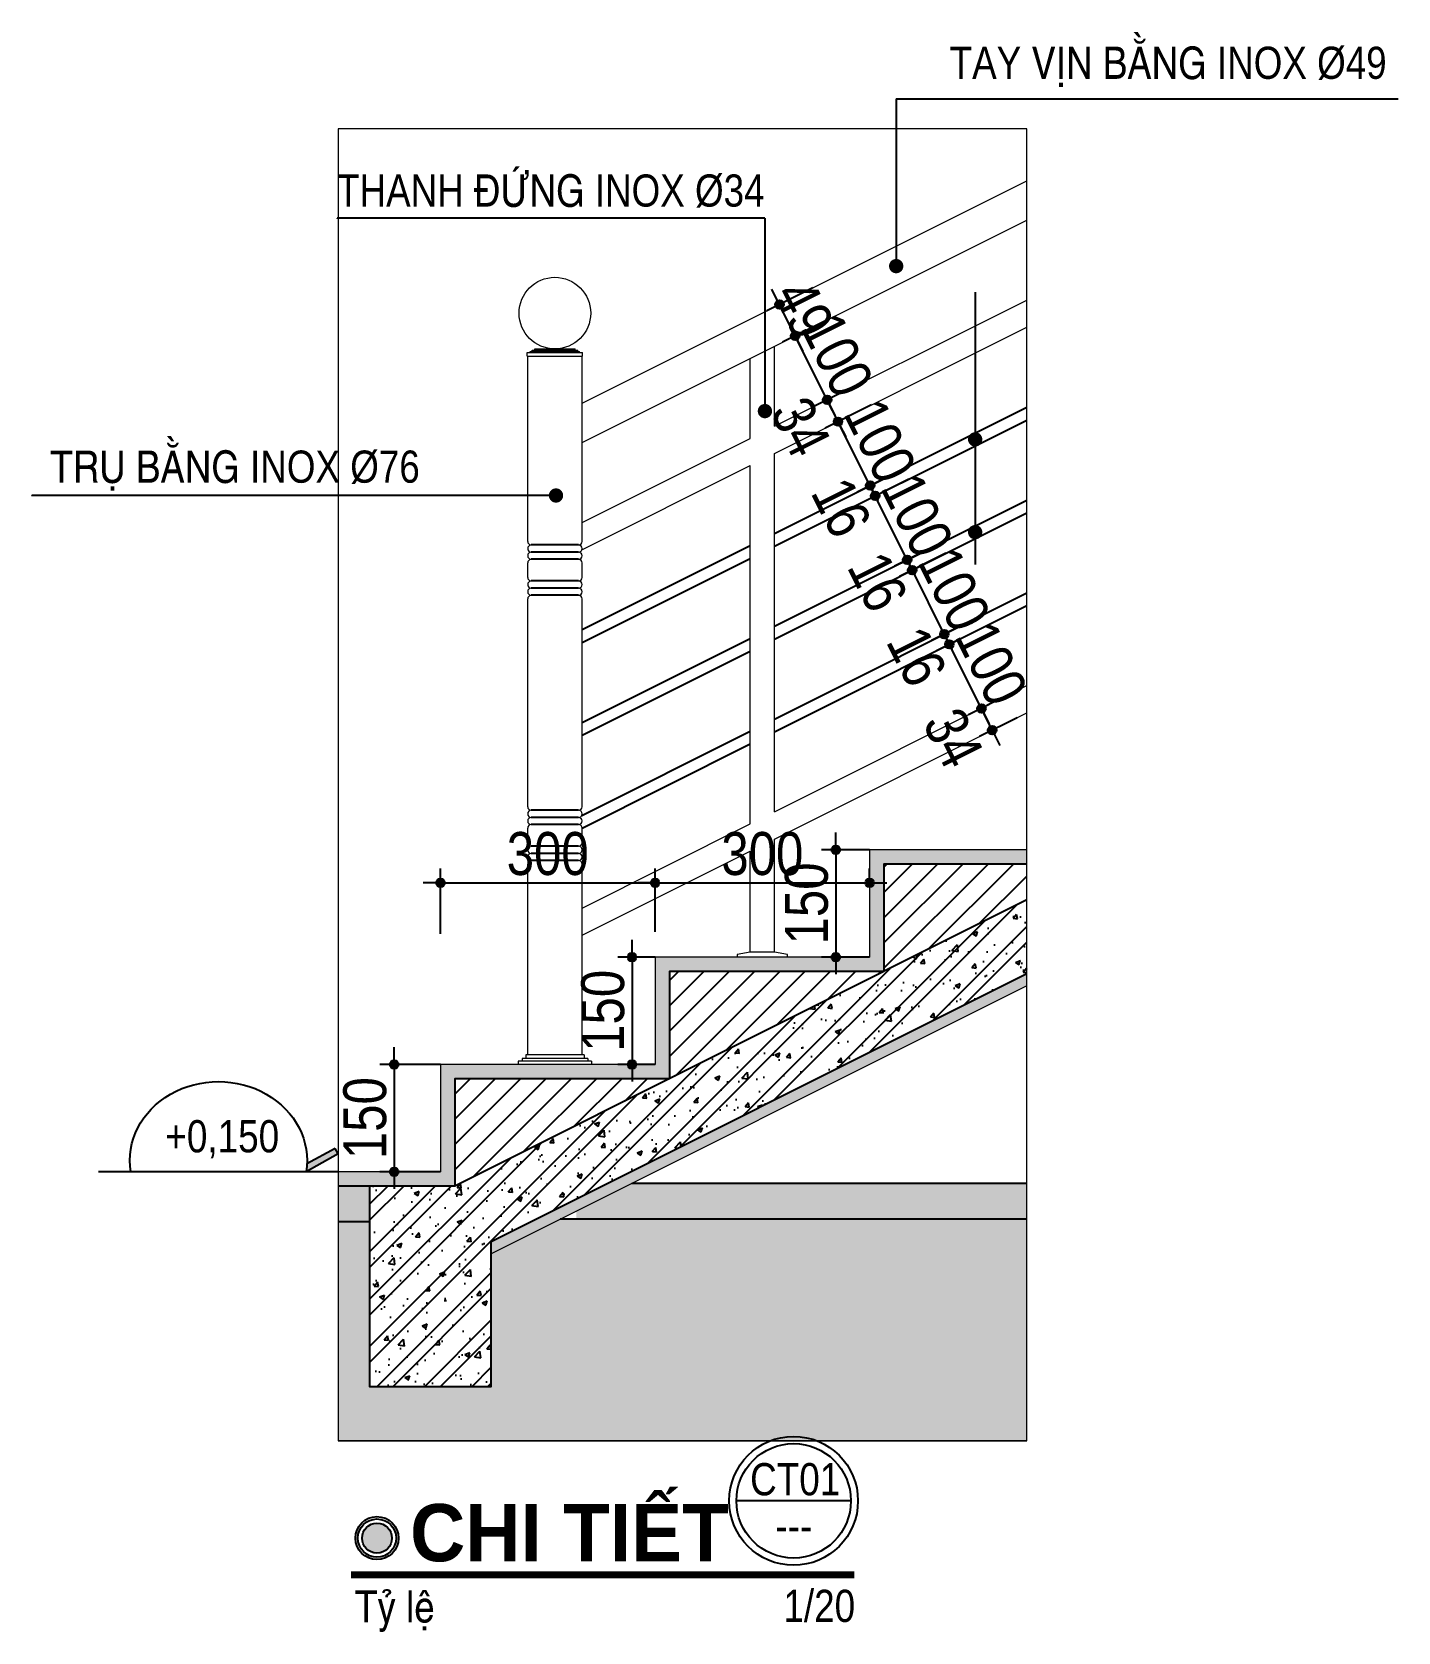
# Model space of a CAD drawing. Header units: millimetres. Extents: x 15144 to 68983, y 5333 to 52444.
# Drawn here: x 55721 to 65269, y 5340 to 16521 of the extents above; entities that cross this region are included whole.
import ezdxf
from ezdxf.enums import TextEntityAlignment as Align

# ---------------------------------------------------------------- set-up
doc = ezdxf.new("R2010")
doc.units = ezdxf.units.MM
doc.linetypes.add('ACAD_ISO10W100', pattern=[18, 12, -3, 0, -3])
for name, color, linetype in [('DIM', 1, 'Continuous'), ('HACTH', 8, 'Continuous'), ('NETCAT', 4, 'Continuous'), ('TAGS', 60, 'Continuous'), ('TEXT', 7, 'Continuous')]:
    doc.layers.add(name, color=color, linetype=linetype)
doc.layers.add('NET-THAY', color=2, linetype='Continuous', lineweight=13)
doc.layers.add('TRUC', color=24, linetype='Continuous', lineweight=0)
doc.styles.add('HEL-CONDENSE', font='')
doc.styles.add('SWISS-CONDENSE', font='')
doc.styles.add('VNI-HELVE-CONDENSEN', font='')
doc.styles.get('HEL-CONDENSE').set_extended_font_data('VNI-Helve-Condense')
doc.styles.get('SWISS-CONDENSE').set_extended_font_data('VNI-Swiss-Condense')
doc.styles.get('VNI-HELVE-CONDENSEN').set_extended_font_data('VNI-Helve-Condense')
doc.dimstyles.new('D20', dxfattribs={"dimtxt": 300, "dimasz": 1.2, "dimexe": 100, "dimexo": 0, "dimgap": 50, "dimtad": 1, "dimdec": 0, "dimlfac": 0.2, "dimzin": 13, "dimdsep": 46, "dimtxsty": 'HEL-CONDENSE', "dimblk": 'D50', "dimcen": 0, "dimclrd": 1, "dimclre": 1, "dimclrt": 7, "dimadec": 0, "dimazin": 0, "dimtfac": 1, "dimtdec": 0, "dimtmove": 0, "dimatfit": 3, "dimldrblk": 'D50', "dimfxl": 1, "dimtolj": 1, "dimtzin": 13, "dimarcsym": 0})
pattern_1 = [(37.5, (-1277950.341, -92438.711), (-0.80001565, 24.47066187), [0, -19.304, 0, -21.59, 0, -20.6375]), (7.5, (-1277950.34, -92438.71), (22.47616416, 35.841255), [0, -10.414, 0, -17.399, 0, -6.6675]), (327.5, (-1277965.962, -92438.711), (39.5496185, 0.07185923), [0, -6.35, 0, -22.86, 0, -29.845]), (317.5, (-1277965.962, -92438.71), (38.1778226, 11.1464662), [0, -3.175, 0, -14.986, 0, -17.145])]
pattern_2 = [(45, (-1234990.12, 430697.63), (-88.388348, 88.388348), [])]

# ---------------------------------------------------------------- blocks, each defined once
blk = doc.blocks.new('D50')
at = {"layer": 'DIM'}
blk.add_hatch(color=256, dxfattribs=at).paths.add_polyline_path([(25, 0, 1), (-25, 0, 1)])
blk.add_line((25, 0), (100, 0), dxfattribs=at)
blk.add_circle((0, 0), 25, dxfattribs=at)
blk = doc.blocks.new('*D503')
at = {"layer": 'DEFPOINTS', "color": 0, "transparency": 16777216}
for p in [(61576, 10806), (61340, 10056), (61576, 10056)]:
    blk.add_point(p, dxfattribs=at)
at = {"layer": 'DIM', "color": 1, "lineweight": -2, "transparency": 16777216}
for p, q in [((61576, 10806), (61240, 10806)), ((61340, 10805), (61340, 10058)), ((61576, 10056), (61240, 10056))]:
    blk.add_line(p, q, dxfattribs=at)
at = {"layer": 'DIM', "color": 1, "lineweight": -2, "transparency": 16777216, "xscale": 1.199999999999999, "yscale": 1.199999999999999, "zscale": 1.199999999999999}
for p, rotation in [((61340, 10806), 90), ((61340, 10056), 270)]:
    blk.add_blockref('D50', p, dxfattribs=dict(at, rotation=rotation))
at = {"layer": 'DIM', "color": 7, "transparency": 16777216, "insert": (61136, 10431), "char_height": 300, "attachment_point": 5, "rotation": 90, "style": 'HEL-CONDENSE'}
blk.add_mtext('\\A1;150', dxfattribs=at)
blk = doc.blocks.new('*D504')
at = {"layer": 'DEFPOINTS', "color": 0, "transparency": 16777216}
for p in [(60076, 10056), (59915, 9306), (60076, 9306)]:
    blk.add_point(p, dxfattribs=at)
at = {"layer": 'DIM', "color": 1, "lineweight": -2, "transparency": 16777216}
for p, q in [((60076, 10056), (59815, 10056)), ((59915, 10055), (59915, 9308)), ((60076, 9306), (59815, 9306))]:
    blk.add_line(p, q, dxfattribs=at)
at = {"layer": 'DIM', "color": 1, "lineweight": -2, "transparency": 16777216, "xscale": 1.199999999999999, "yscale": 1.199999999999999, "zscale": 1.199999999999999}
for p, rotation in [((59915, 10056), 90), ((59915, 9306), 270)]:
    blk.add_blockref('D50', p, dxfattribs=dict(at, rotation=rotation))
at = {"layer": 'DIM', "color": 7, "transparency": 16777216, "insert": (59712, 9681), "char_height": 300, "attachment_point": 5, "rotation": 90, "style": 'HEL-CONDENSE'}
blk.add_mtext('\\A1;150', dxfattribs=at)
blk = doc.blocks.new('*D505')
at = {"layer": 'DEFPOINTS', "color": 0, "transparency": 16777216}
for p in [(58576, 9306), (58252, 8556), (58576, 8556)]:
    blk.add_point(p, dxfattribs=at)
at = {"layer": 'DIM', "color": 1, "lineweight": -2, "transparency": 16777216}
for p, q in [((58576, 9306), (58152, 9306)), ((58252, 9305), (58252, 8558)), ((58576, 8556), (58152, 8556))]:
    blk.add_line(p, q, dxfattribs=at)
at = {"layer": 'DIM', "color": 1, "lineweight": -2, "transparency": 16777216, "xscale": 1.199999999999999, "yscale": 1.199999999999999, "zscale": 1.199999999999999}
for p, rotation in [((58252, 9306), 90), ((58252, 8556), 270)]:
    blk.add_blockref('D50', p, dxfattribs=dict(at, rotation=rotation))
at = {"layer": 'DIM', "color": 7, "transparency": 16777216, "insert": (58049, 8931), "char_height": 300, "attachment_point": 5, "rotation": 90, "style": 'HEL-CONDENSE'}
blk.add_mtext('\\A1;150', dxfattribs=at)
blk = doc.blocks.new('A$C5F494123')
at = {"layer": 'TAGS', "color": 254, "ltscale": 1000}
blk.add_line((400, 0), (-400, 0), dxfattribs=at)
at = {"layer": 'TAGS', "ltscale": 1000}
blk.add_circle((0, 0), 450, dxfattribs=at)
at = {"layer": 'TAGS', "color": 254, "ltscale": 1000}
blk.add_circle((0, 0), 400, dxfattribs=at)
at = {"layer": 'TAGS', "ltscale": 1000, "style": 'VNI-HELVE-CONDENSEN'}
blk.add_attdef('A', (-84, 67), '', height=225, dxfattribs=at)
blk.add_attdef('A', text='', height=225, dxfattribs=at).set_placement((1, -62), align=Align.TOP_CENTER)
blk = doc.blocks.new('CAODO')
at = {"layer": 'TAGS', "linetype": 'Continuous'}
h = blk.add_hatch(color=256, dxfattribs=at)
edge = h.paths.add_edge_path()
edge.add_line((-907, 181), (-931, 138))
edge.add_line((-931, 138), (-681, 0))
edge.add_ellipse((0, 87), major_axis=(688, 0), ratio=0.890858, start_angle=182.4779, end_angle=188.1666, ccw=False)
edge.add_line((-687, 61), (-907, 181))
for p, q in [((-931, 138), (-907, 181)), ((-931, 138), (-681, 0)), ((-907, 181), (-687, 61)), ((-931, 0), (931, 0))]:
    blk.add_line(p, q, dxfattribs=at)
blk.add_ellipse((0, 87), major_axis=(688, 0), ratio=0.890858, start_param=-0.142534, end_param=3.284126, dxfattribs=at)
at = {"layer": 'TAGS', "linetype": 'Continuous', "style": 'VNI-HELVE-CONDENSEN'}
blk.add_attdef('0.000', text='', height=250, dxfattribs=at).set_placement((0, 232), align=Align.MIDDLE_CENTER)
blk = doc.blocks.new('*D552')
at = {"layer": 'DEFPOINTS', "color": 0, "transparency": 16777216}
for p in [(62531, 11881), (62357, 11794), (62607, 11729)]:
    blk.add_point(p, dxfattribs=at)
at = {"layer": 'DIM', "color": 1, "lineweight": -2, "transparency": 16777216}
for p, q in [((62531, 11881), (62268, 11750)), ((62433, 11643), (62358, 11793)), ((62607, 11729), (62344, 11598))]:
    blk.add_line(p, q, dxfattribs=at)
at = {"layer": 'DIM', "color": 1, "lineweight": -2, "transparency": 16777216, "xscale": 1.199999999999999, "yscale": 1.199999999999999, "zscale": 1.199999999999999}
for p, rotation in [((62357, 11794), 116.565051177078), ((62433, 11642), 296.565051177078)]:
    blk.add_blockref('D50', p, dxfattribs=dict(at, rotation=rotation))
at = {"layer": 'DIM', "color": 7, "transparency": 16777216, "insert": (62160, 11587), "char_height": 300, "attachment_point": 5, "rotation": 296.5651, "style": 'HEL-CONDENSE'}
blk.add_mtext('\\A1;34', dxfattribs=at)
blk = doc.blocks.new('*D553')
at = {"layer": 'DEFPOINTS', "color": 0, "transparency": 16777216}
for p in [(62334, 12342), (62133, 12242), (62558, 11895)]:
    blk.add_point(p, dxfattribs=at)
at = {"layer": 'DIM', "color": 1, "lineweight": -2, "transparency": 16777216}
for p, q in [((62334, 12342), (62044, 12197)), ((62356, 11796), (62134, 12241)), ((62558, 11895), (62268, 11750))]:
    blk.add_line(p, q, dxfattribs=at)
at = {"layer": 'DIM', "color": 1, "lineweight": -2, "transparency": 16777216, "xscale": 1.199999999999999, "yscale": 1.199999999999999, "zscale": 1.199999999999999}
for p, rotation in [((62133, 12242), 116.56505117709), ((62357, 11794), 296.5650511770899)]:
    blk.add_blockref('D50', p, dxfattribs=dict(at, rotation=rotation))
at = {"layer": 'DIM', "color": 7, "transparency": 16777216, "insert": (62427, 12109), "char_height": 300, "attachment_point": 5, "rotation": 296.5651, "style": 'HEL-CONDENSE'}
blk.add_mtext('\\A1;100', dxfattribs=at)
blk = doc.blocks.new('*D554')
at = {"layer": 'DEFPOINTS', "color": 0, "transparency": 16777216}
for p in [(62298, 12414), (62098, 12313), (62334, 12342)]:
    blk.add_point(p, dxfattribs=at)
at = {"layer": 'DIM', "color": 1, "lineweight": -2, "transparency": 16777216}
for p, q in [((62298, 12414), (62008, 12268)), ((62334, 12342), (62044, 12197)), ((62097, 12314), (62097, 12315)), ((62133, 12242), (62098, 12313)), ((62134, 12241), (62134, 12240))]:
    blk.add_line(p, q, dxfattribs=at)
at = {"layer": 'DIM', "color": 1, "lineweight": -2, "transparency": 16777216, "xscale": 1.199999999999999, "yscale": 1.199999999999999, "zscale": 1.199999999999999}
for p, rotation in [((62133, 12242), 116.5650511771153), ((62098, 12313), 296.5650511771153)]:
    blk.add_blockref('D50', p, dxfattribs=dict(at, rotation=rotation))
at = {"layer": 'DIM', "color": 7, "transparency": 16777216, "insert": (61904, 12157), "char_height": 300, "attachment_point": 5, "rotation": 296.5651, "style": 'HEL-CONDENSE'}
blk.add_mtext('\\A1;16', dxfattribs=at)
blk = doc.blocks.new('*D555')
at = {"layer": 'DEFPOINTS', "color": 0, "transparency": 16777216}
for p in [(62108, 12878), (61874, 12760), (62332, 12430)]:
    blk.add_point(p, dxfattribs=at)
at = {"layer": 'DIM', "color": 1, "lineweight": -2, "transparency": 16777216}
for p, q in [((62108, 12878), (61785, 12716)), ((62097, 12314), (61875, 12759)), ((62332, 12430), (62008, 12268))]:
    blk.add_line(p, q, dxfattribs=at)
at = {"layer": 'DIM', "color": 1, "lineweight": -2, "transparency": 16777216, "xscale": 1.199999999999999, "yscale": 1.199999999999999, "zscale": 1.199999999999999}
for p, rotation in [((61874, 12760), 116.56505117709), ((62098, 12313), 296.5650511770899)]:
    blk.add_blockref('D50', p, dxfattribs=dict(at, rotation=rotation))
at = {"layer": 'DIM', "color": 7, "transparency": 16777216, "insert": (62168, 12628), "char_height": 300, "attachment_point": 5, "rotation": 296.5651, "style": 'HEL-CONDENSE'}
blk.add_mtext('\\A1;100', dxfattribs=at)
blk = doc.blocks.new('*D556')
at = {"layer": 'DEFPOINTS', "color": 0, "transparency": 16777216}
for p in [(62072, 12949), (62108, 12878), (61838, 12832)]:
    blk.add_point(p, dxfattribs=at)
at = {"layer": 'DIM', "color": 1, "lineweight": -2, "transparency": 16777216}
for p, q in [((62072, 12949), (61749, 12787)), ((62108, 12878), (61785, 12716)), ((61838, 12833), (61837, 12834)), ((61874, 12760), (61838, 12832)), ((61875, 12759), (61875, 12758))]:
    blk.add_line(p, q, dxfattribs=at)
at = {"layer": 'DIM', "color": 1, "lineweight": -2, "transparency": 16777216, "xscale": 1.199999999999999, "yscale": 1.199999999999999, "zscale": 1.199999999999999}
for p, rotation in [((61874, 12760), 116.565051177078), ((61838, 12832), 296.565051177078)]:
    blk.add_blockref('D50', p, dxfattribs=dict(at, rotation=rotation))
at = {"layer": 'DIM', "color": 7, "transparency": 16777216, "insert": (61631, 12679), "char_height": 300, "attachment_point": 5, "rotation": 296.5651, "style": 'HEL-CONDENSE'}
blk.add_mtext('\\A1;16', dxfattribs=at)
blk = doc.blocks.new('*D557')
at = {"layer": 'DEFPOINTS', "color": 0, "transparency": 16777216}
for p in [(61849, 13396), (61615, 13279), (62072, 12949)]:
    blk.add_point(p, dxfattribs=at)
at = {"layer": 'DIM', "color": 1, "lineweight": -2, "transparency": 16777216}
for p, q in [((61849, 13396), (61525, 13234)), ((61838, 12833), (61615, 13278)), ((62072, 12949), (61749, 12787))]:
    blk.add_line(p, q, dxfattribs=at)
at = {"layer": 'DIM', "color": 1, "lineweight": -2, "transparency": 16777216, "xscale": 1.199999999999999, "yscale": 1.199999999999999, "zscale": 1.199999999999999}
for p, rotation in [((61615, 13279), 116.5650511770601), ((61838, 12832), 296.5650511770601)]:
    blk.add_blockref('D50', p, dxfattribs=dict(at, rotation=rotation))
at = {"layer": 'DIM', "color": 7, "transparency": 16777216, "insert": (61908, 13146), "char_height": 300, "attachment_point": 5, "rotation": 296.5651, "style": 'HEL-CONDENSE'}
blk.add_mtext('\\A1;100', dxfattribs=at)
blk = doc.blocks.new('*D558')
at = {"layer": 'DEFPOINTS', "color": 0, "transparency": 16777216}
for p in [(61813, 13468), (61579, 13351), (61849, 13396)]:
    blk.add_point(p, dxfattribs=at)
at = {"layer": 'DIM', "color": 1, "lineweight": -2, "transparency": 16777216}
for p, q in [((61813, 13468), (61489, 13306)), ((61849, 13396), (61525, 13234)), ((61578, 13352), (61578, 13353)), ((61615, 13279), (61579, 13351)), ((61615, 13278), (61616, 13277))]:
    blk.add_line(p, q, dxfattribs=at)
at = {"layer": 'DIM', "color": 1, "lineweight": -2, "transparency": 16777216, "xscale": 1.199999999999999, "yscale": 1.199999999999999, "zscale": 1.199999999999999}
for p, rotation in [((61615, 13279), 116.565051177078), ((61579, 13351), 296.565051177078)]:
    blk.add_blockref('D50', p, dxfattribs=dict(at, rotation=rotation))
at = {"layer": 'DIM', "color": 7, "transparency": 16777216, "insert": (61377, 13198), "char_height": 300, "attachment_point": 5, "rotation": 296.5651, "style": 'HEL-CONDENSE'}
blk.add_mtext('\\A1;16', dxfattribs=at)
blk = doc.blocks.new('*D559')
at = {"layer": 'DEFPOINTS', "color": 0, "transparency": 16777216}
for p in [(61590, 13915), (61355, 13798), (61813, 13468)]:
    blk.add_point(p, dxfattribs=at)
at = {"layer": 'DIM', "color": 1, "lineweight": -2, "transparency": 16777216}
for p, q in [((61590, 13915), (61266, 13753)), ((61578, 13352), (61356, 13797)), ((61813, 13468), (61489, 13306))]:
    blk.add_line(p, q, dxfattribs=at)
at = {"layer": 'DIM', "color": 1, "lineweight": -2, "transparency": 16777216, "xscale": 1.199999999999999, "yscale": 1.199999999999999, "zscale": 1.199999999999999}
for p, rotation in [((61355, 13798), 116.565051177066), ((61579, 13351), 296.565051177066)]:
    blk.add_blockref('D50', p, dxfattribs=dict(at, rotation=rotation))
at = {"layer": 'DIM', "color": 7, "transparency": 16777216, "insert": (61649, 13665), "char_height": 300, "attachment_point": 5, "rotation": 296.5651, "style": 'HEL-CONDENSE'}
blk.add_mtext('\\A1;100', dxfattribs=at)
blk = doc.blocks.new('*D560')
at = {"layer": 'DEFPOINTS', "color": 0, "transparency": 16777216}
for p in [(61513, 14067), (61279, 13950), (61590, 13915)]:
    blk.add_point(p, dxfattribs=at)
at = {"layer": 'DIM', "color": 1, "lineweight": -2, "transparency": 16777216}
for p, q in [((61513, 14067), (61190, 13905)), ((61590, 13915), (61266, 13753)), ((61355, 13799), (61280, 13949))]:
    blk.add_line(p, q, dxfattribs=at)
at = {"layer": 'DIM', "color": 1, "lineweight": -2, "transparency": 16777216, "xscale": 1.199999999999999, "yscale": 1.199999999999999, "zscale": 1.199999999999999}
for p, rotation in [((61279, 13950), 116.565051177078), ((61355, 13798), 296.565051177078)]:
    blk.add_blockref('D50', p, dxfattribs=dict(at, rotation=rotation))
at = {"layer": 'DIM', "color": 7, "transparency": 16777216, "insert": (61093, 13761), "char_height": 300, "attachment_point": 5, "rotation": 296.5651, "style": 'HEL-CONDENSE'}
blk.add_mtext('\\A1;34', dxfattribs=at)
blk = doc.blocks.new('*D561')
at = {"layer": 'DEFPOINTS', "color": 0, "transparency": 16777216}
for p in [(61290, 14514), (61056, 14397), (61513, 14067)]:
    blk.add_point(p, dxfattribs=at)
at = {"layer": 'DIM', "color": 1, "lineweight": -2, "transparency": 16777216}
for p, q in [((61290, 14514), (60966, 14353)), ((61279, 13951), (61056, 14396)), ((61513, 14067), (61190, 13905))]:
    blk.add_line(p, q, dxfattribs=at)
at = {"layer": 'DIM', "color": 1, "lineweight": -2, "transparency": 16777216, "xscale": 1.199999999999999, "yscale": 1.199999999999999, "zscale": 1.199999999999999}
for p, rotation in [((61056, 14397), 116.56505117709), ((61279, 13950), 296.5650511770899)]:
    blk.add_blockref('D50', p, dxfattribs=dict(at, rotation=rotation))
at = {"layer": 'DIM', "color": 7, "transparency": 16777216, "insert": (61349, 14265), "char_height": 300, "attachment_point": 5, "rotation": 296.5651, "style": 'HEL-CONDENSE'}
blk.add_mtext('\\A1;100', dxfattribs=at)
blk = doc.blocks.new('*D562')
at = {"layer": 'DEFPOINTS', "color": 0, "transparency": 16777216}
for p in [(61180, 14733), (60946, 14616), (61290, 14514)]:
    blk.add_point(p, dxfattribs=at)
at = {"layer": 'DIM', "color": 1, "lineweight": -2, "transparency": 16777216}
for p, q in [((61180, 14733), (60857, 14572)), ((61055, 14398), (60947, 14615)), ((61290, 14514), (60966, 14353))]:
    blk.add_line(p, q, dxfattribs=at)
at = {"layer": 'DIM', "color": 1, "lineweight": -2, "transparency": 16777216, "xscale": 1.199999999999999, "yscale": 1.199999999999999, "zscale": 1.199999999999999}
for p, rotation in [((60946, 14616), 116.5650511770658), ((61056, 14397), 296.5650511770658)]:
    blk.add_blockref('D50', p, dxfattribs=dict(at, rotation=rotation))
at = {"layer": 'DIM', "color": 7, "transparency": 16777216, "insert": (61116, 14584), "char_height": 300, "attachment_point": 5, "rotation": 296.5651, "style": 'HEL-CONDENSE'}
blk.add_mtext('\\A1;49', dxfattribs=at)
blk = doc.blocks.new('*D563')
at = {"layer": 'DEFPOINTS', "color": 0, "transparency": 16777216}
for p in [(60076, 10575), (58576, 10218), (60076, 10281)]:
    blk.add_point(p, dxfattribs=at)
at = {"layer": 'DIM', "color": 1, "lineweight": -2, "transparency": 16777216}
for p, q in [((58576, 10218), (58576, 10675)), ((60076, 10281), (60076, 10675)), ((58577, 10575), (60075, 10575))]:
    blk.add_line(p, q, dxfattribs=at)
at = {"layer": 'DIM', "color": 1, "lineweight": -2, "transparency": 16777216, "xscale": 1.199999999999999, "yscale": 1.199999999999999, "zscale": 1.199999999999999, "rotation": 180}
blk.add_blockref('D50', (58576, 10575), dxfattribs=at)
at = {"layer": 'DIM', "color": 1, "lineweight": -2, "transparency": 16777216, "xscale": 1.199999999999999, "yscale": 1.199999999999999, "zscale": 1.199999999999999}
blk.add_blockref('D50', (60076, 10575), dxfattribs=at)
at = {"layer": 'DIM', "color": 7, "transparency": 16777216, "insert": (59326, 10778), "char_height": 300, "attachment_point": 5, "style": 'HEL-CONDENSE'}
blk.add_mtext('\\A1;300', dxfattribs=at)
blk = doc.blocks.new('*D564')
at = {"layer": 'DEFPOINTS', "color": 0, "transparency": 16777216}
for p in [(61576, 10575), (61576, 10543), (60076, 10234)]:
    blk.add_point(p, dxfattribs=at)
at = {"layer": 'DIM', "color": 1, "lineweight": -2, "transparency": 16777216}
for p, q in [((60076, 10234), (60076, 10675)), ((61576, 10543), (61576, 10675)), ((60077, 10575), (61575, 10575))]:
    blk.add_line(p, q, dxfattribs=at)
at = {"layer": 'DIM', "color": 1, "lineweight": -2, "transparency": 16777216, "xscale": 1.199999999999999, "yscale": 1.199999999999999, "zscale": 1.199999999999999, "rotation": 180}
blk.add_blockref('D50', (60076, 10575), dxfattribs=at)
at = {"layer": 'DIM', "color": 1, "lineweight": -2, "transparency": 16777216, "xscale": 1.199999999999999, "yscale": 1.199999999999999, "zscale": 1.199999999999999}
blk.add_blockref('D50', (61576, 10575), dxfattribs=at)
at = {"layer": 'DIM', "color": 7, "transparency": 16777216, "insert": (60826, 10778), "char_height": 300, "attachment_point": 5, "style": 'HEL-CONDENSE'}
blk.add_mtext('\\A1;300', dxfattribs=at)

msp = doc.modelspace()

# ---------------------------------------------------------------- hatches: boundary and pattern name
at = {"layer": 'DIM'}
msp.add_hatch(color=256, dxfattribs=at).paths.add_polyline_path([(58237.073, 5996.457, 1), (58028.033, 5996.457, 1)])
at = {"layer": 'HACTH'}
h = msp.add_hatch(dxfattribs=at)
h.set_pattern_fill('AR-SAND', color=256, scale=0.5, style=0)
h.set_pattern_definition(pattern_1)
h.paths.add_polyline_path([(58676.097, 9206.388), (60176.097, 9206.388), (60176.097, 9956.388), (61676.097, 9956.388), (61676.097, 10706.388), (62674.27, 10706.388), (62674.27, 10806.388), (61576.097, 10806.388), (61576.097, 10056.388), (60076.097, 10056.388), (60076.097, 9306.388), (58576.097, 9306.388), (58576.097, 8556.388), (57862.238, 8556.388), (57862.238, 8456.388), (58676.097, 8456.388)])
h = msp.add_hatch(dxfattribs=at)
h.set_pattern_fill('ANSI31', color=256, scale=1000, style=0)
h.set_pattern_definition(pattern_2)
h.paths.add_polyline_path([(60176.097, 9956.388), (61676.097, 9956.388), (60176.097, 9206.388)])
h.paths.add_polyline_path([(62674.27, 10706.388), (62674.27, 10455.474), (61676.097, 9956.388), (61676.097, 10706.388)])
h = msp.add_hatch(dxfattribs=at)
h.set_pattern_fill('AR-CONC', color=256, scale=50, style=0)
h.set_pattern_definition([(50, (-1135065.48, 414458.88), (358.63009, -31.37607), [37.5, -412.5]), (355, (-1135065.48, 414458.88), (-69.37567, 376.09607), [30, -330]), (100.4514, (-1135035.6, 414456.26), (289.25469, 344.71977), [31.8701, -350.57106]), (46.1842, (-1135065.5, 414558.88), (533.62052, -82.7595), [56.25, -618.75]), (96.6356, (-1135021, 414552), (467.33135, 487.05894), [47.80514, -525.8565]), (351.1842, (-1135065.5, 414558.9), (467.33097, 487.0593), [45, -495]), (21, (-1135015.48, 414533.88), (298.453526, -201.309445), [37.5, -412.5]), (326, (-1135015.48, 414533.88), (121.65767, 362.57502), [30, -330]), (71.4514, (-1134990.6, 414517.1), (420.11131, 161.26525), [31.8701, -350.57106]), (37.5, (-1135065.48, 414458.88), (6.079928, 166.446927), [0, -326, 0, -335, 0, -331.25]), (7.5, (-1135065.48, 414458.88), (131.534769, 197.205856), [0, -191, 0, -318.5, 0, -126.25]), (327.5, (-1135176.98, 414458.88), (266.911218, -11.277436), [0, -125, 0, -390, 0, -517.5]), (317.5, (-1135226.98, 414458.88), (291.593085, 50.05249), [0, -162.5, 0, -259, 0, -367.5])])
h.paths.add_polyline_path([(62674.27, 9939.327), (62674.27, 10455.474), (58676.097, 8456.388), (58081.097, 8456.388), (58081.097, 7056.388), (58931.097, 7056.388), (58931.097, 8067.74)])
h = msp.add_hatch(dxfattribs=at)
h.set_pattern_fill('ANSI32', color=256, scale=625, style=0)
h.set_pattern_definition([(45, (-1135065.48, 414458.88), (-165.72815, 165.72815), []), (45, (-1134955, 414458.88), (-165.72815, 165.72815), [])])
h.paths.add_polyline_path([(62674.27, 9939.327), (62674.27, 10455.474), (58676.097, 8456.388), (58081.097, 8456.388), (58081.097, 7056.388), (58931.097, 7056.388), (58931.097, 8067.74)])
h = msp.add_hatch(dxfattribs=at)
h.set_pattern_fill('AR-SAND', color=256, scale=0.5, style=0)
h.set_pattern_definition(pattern_1)
h.paths.add_polyline_path([(62674.27, 9855.474), (62674.27, 9939.327), (58931.097, 8067.74), (58931.097, 7983.888)])
h = msp.add_hatch(dxfattribs=at)
h.set_pattern_fill('ANSI31', color=256, scale=1000, style=0)
h.set_pattern_definition(pattern_2)
h.paths.add_polyline_path([(58676.097, 9206.388), (60176.097, 9206.388), (58676.097, 8456.388)])
h = msp.add_hatch(dxfattribs=at)
h.set_pattern_fill('AR-CONC', color=256, scale=25, style=0)
h.set_pattern_definition([(50, (-1234990.12, 430697.63), (179.315046, -15.688034), [18.75, -206.25]), (355, (-1234990.12, 430697.63), (-34.687833, 188.048033), [15, -165]), (100.4514, (-1234975.18, 430696.32), (144.627345, 172.359886), [15.935047, -175.285528]), (46.1842, (-1234990.12, 430747.63), (266.810262, -41.379754), [28.125, -309.375]), (96.6356, (-1234967.9, 430744.18), (233.665676, 243.52947), [23.90257, -262.92825]), (351.1842, (-1234990.12, 430747.63), (233.665486, 243.52965), [22.5, -247.5]), (21, (-1234965.12, 430735.13), (149.226763, -100.654723), [18.75, -206.25]), (326, (-1234965.12, 430735.13), (60.828833, 181.287511), [15, -165]), (71.4514, (-1234952.69, 430726.74), (210.055657, 80.632624), [15.935047, -175.285528]), (37.5, (-1234990.124, 430697.63), (3.0399638, 83.2234635), [0, -163, 0, -167.5, 0, -165.625]), (7.5, (-1234990.12, 430697.63), (65.7673844, 98.602928), [0, -95.5, 0, -159.25, 0, -63.125]), (327.5, (-1235045.874, 430697.63), (133.455609, -5.638718), [0, -62.5, 0, -195, 0, -258.75]), (317.5, (-1235070.87, 430697.63), (145.796542, 25.026246), [0, -81.25, 0, -129.5, 0, -183.75])])
h.paths.add_polyline_path([(62674.27, 8474.76), (59912.841, 8474.76), (59526.097, 8281.388), (59526.097, 8224.76), (62674.27, 8224.76)])
h.paths.add_polyline_path([(58081.097, 8206.388), (58081.097, 8456.388), (57862.238, 8456.388), (57862.238, 8206.388)])
h = msp.add_hatch(dxfattribs=at)
h.set_pattern_fill('AR-SAND', color=256, scale=50, style=0)
h.set_pattern_definition([(37.5, (-1135065.48, 414458.88), (-3.149668, 96.3411885), [0, -76, 0, -85, 0, -81.25]), (7.5, (-1135065.48, 414458.88), (88.488835, 141.107303), [0, -41, 0, -68.5, 0, -26.25]), (327.5, (-1135126.98, 414458.88), (155.707093, 0.2829527), [0, -25, 0, -90, 0, -117.5]), (317.5, (-1135126.98, 414458.88), (150.30633, 43.883778), [0, -12.5, 0, -59, 0, -67.5])])
h.paths.add_polyline_path([(62674.27, 8224.76), (59412.841, 8224.76), (58931.097, 7983.888), (58931.097, 7056.388), (58081.097, 7056.388), (58081.097, 8206.388), (57862.238, 8206.388), (57862.238, 6676.086), (62674.27, 6676.086)])

# ---------------------------------------------------------------- linework, layer by layer
for points in [[(61761.595, 16052.801), (61761.595, 14884.606)], [(60911.097, 13016.87), (62674.27, 13898.456)], [(60911.097, 12927.427), (62674.27, 13809.014)], [(60911.097, 12368.41), (62674.27, 13249.997)], [(60911.097, 12278.967), (62674.27, 13160.554)], [(59566.097, 12344.37), (60741.097, 12931.87)], [(59566.097, 12254.927), (60741.097, 12842.427)], [(60911.097, 11719.95), (62674.27, 12601.537)], [(60911.097, 11630.508), (62674.27, 12512.094)], [(59566.097, 11695.91), (60741.097, 12283.41)], [(59566.097, 11606.467), (60741.097, 12193.967)], [(59563.332, 11046.068), (60741.097, 11634.95)], [(59566.092, 10958.005), (60741.097, 11545.508)]]:
    msp.add_lwpolyline(points)
at = {"layer": 'DIM', "color": 7, "linetype": 'Continuous'}
for radius in [150.491, 133.77, 104.52]:
    msp.add_circle((58132.553, 5996.457), radius, dxfattribs=at)
at = {"layer": 'HACTH'}
for p, q in [((59541.097, 12936.042), (59211.097, 12936.042)), ((59541.097, 12886.042), (59211.097, 12886.042)), ((59541.097, 12836.042), (59211.097, 12836.042)), ((59541.097, 12684.46), (59211.097, 12684.46)), ((59541.097, 12634.46), (59211.097, 12634.46)), ((59541.097, 12584.46), (59211.097, 12584.46)), ((59541.097, 11082.496), (59211.097, 11082.496)), ((59541.097, 11032.496), (59211.097, 11032.496)), ((59541.097, 10982.496), (59211.097, 10982.496)), ((59541.097, 10830.914), (59211.097, 10830.914)), ((59541.097, 10780.914), (59211.097, 10780.914)), ((59541.097, 10730.914), (59211.097, 10730.914))]:
    msp.add_line(p, q, dxfattribs=at)
at = {"layer": 'NET-THAY'}
for p, q in [((59566.097, 13926.388), (62674.27, 15480.474)), ((59566.097, 13652.47), (62674.27, 15206.556)), ((60911.097, 13765.953), (60911.097, 14324.97)), ((60741.097, 13680.953), (60741.097, 14239.97)), ((60911.097, 11071.491), (60911.097, 13575.887)), ((60741.097, 10986.491), (60741.097, 13490.887)), ((60911.097, 10090.301), (60911.097, 10881.425)), ((60741.097, 10090.301), (60741.097, 10796.425)), ((62674.27, 9855.474), (58931.097, 7983.888))]:
    msp.add_line(p, q, dxfattribs=at)
at = {"layer": 'NET-THAY', "linetype": 'ByBlock', "ltscale": 10}
for p, q in [((59183.366, 14281.388), (59568.828, 14281.388)), ((59183.366, 14256.388), (59183.366, 14281.388)), ((59183.366, 14256.388), (59568.828, 14256.388)), ((59186.097, 12961.042), (59186.097, 14256.388)), ((59203.196, 14288.374), (59548.998, 14288.374)), ((59203.196, 14281.388), (59203.196, 14288.374)), ((59216.401, 14296.913), (59535.792, 14296.913)), ((59216.401, 14288.374), (59216.401, 14296.913)), ((59235.052, 14306.388), (59517.142, 14306.388)), ((59235.052, 14296.913), (59235.052, 14306.388)), ((59517.142, 14296.913), (59517.142, 14306.388)), ((59535.792, 14288.374), (59535.792, 14296.913)), ((59548.998, 14281.388), (59548.998, 14288.374)), ((59566.097, 12961.042), (59566.097, 14256.388)), ((59568.828, 14256.388), (59568.828, 14281.388)), ((59186.097, 12709.46), (59186.097, 12811.042)), ((59566.097, 12709.46), (59566.097, 12811.042)), ((59186.097, 11107.496), (59186.097, 12559.46)), ((59566.097, 11107.496), (59566.097, 12559.46)), ((59186.097, 10855.914), (59186.097, 10957.496)), ((59566.097, 10855.914), (59566.097, 10957.496)), ((59186.097, 9372.684), (59186.097, 10705.914)), ((59566.097, 9372.684), (59566.097, 10705.915))]:
    msp.add_line(p, q, dxfattribs=at)
at = {"layer": 'NET-THAY', "ltscale": 1000}
for p, q in [((59631.786, 9328.487), (59120.408, 9328.487)), ((59120.408, 9328.487), (59120.408, 9306.388)), ((59605.2, 9347.429), (59146.994, 9347.429)), ((59146.994, 9347.429), (59146.994, 9328.487)), ((59580.174, 9372.684), (59172.02, 9372.684)), ((59172.02, 9372.684), (59172.02, 9347.429)), ((59580.174, 9372.684), (59580.174, 9347.429)), ((59605.2, 9347.429), (59605.2, 9328.487)), ((59631.786, 9328.487), (59631.786, 9306.388))]:
    msp.add_line(p, q, dxfattribs=at)
at = {"layer": 'NET-THAY'}
for points in [[(60911.097, 13765.953), (62674.27, 14647.539)], [(60911.097, 13575.887), (62674.27, 14457.473)], [(59566.097, 13093.453), (60741.097, 13680.953)], [(59564.651, 12902.664), (60741.097, 13490.887)], [(60911.097, 11071.491), (62674.27, 11953.077)], [(60911.097, 10881.425), (62674.27, 11763.011)], [(59566.097, 10398.991), (60741.097, 10986.491)], [(62674.27, 10806.388), (61576.097, 10806.388), (61576.097, 10056.388), (60076.097, 10056.388), (60076.097, 9306.388), (58576.097, 9306.388), (58576.097, 8556.388)], [(59566.097, 10208.925), (60741.097, 10796.425)], [(61002.882, 10056.388), (61002.882, 10075.427), (60911.097, 10090.301), (60741.097, 10090.301), (60649.312, 10075.427), (60649.312, 10056.388)], [(58576.097, 8556.388), (57862.238, 8556.388)]]:
    msp.add_lwpolyline(points, dxfattribs=at)
at = {"layer": 'NET-THAY', "linetype": 'ByBlock', "ltscale": 10}
msp.add_circle((59376.097, 14556.388), 250, dxfattribs=at)
for centre, start, end in [((59211.097, 12961.042), 180, 270), ((59211.097, 12911.042), 90, 180), ((59211.097, 12911.042), 180, 270), ((59211.097, 12861.042), 90, 180), ((59211.097, 12861.042), 180, 270), ((59541.097, 12961.042), 270, 0), ((59541.097, 12911.042), 0, 90), ((59541.097, 12911.042), 270, 0), ((59541.097, 12861.042), 0, 90), ((59541.097, 12861.042), 270, 0), ((59211.097, 12811.042), 90, 180), ((59541.097, 12811.042), 0, 90), ((59211.097, 12709.46), 180, 270), ((59211.097, 12659.46), 90, 180), ((59211.097, 12659.46), 180, 270), ((59211.097, 12609.46), 90, 180), ((59541.097, 12709.46), 270, 0), ((59541.097, 12659.46), 0, 90), ((59541.097, 12659.46), 270, 0), ((59541.097, 12609.46), 0, 90), ((59211.097, 12609.46), 180, 270), ((59211.097, 12559.46), 90, 180), ((59541.097, 12609.46), 270, 0), ((59541.097, 12559.46), 0, 90), ((59211.097, 11107.496), 180, 270), ((59211.097, 11057.496), 90, 180), ((59541.097, 11107.496), 270, 0), ((59541.097, 11057.496), 0, 90), ((59211.097, 11057.496), 180, 270), ((59211.097, 11007.496), 90, 180), ((59211.097, 11007.496), 180, 270), ((59211.097, 10957.496), 90, 180), ((59541.097, 11057.496), 270, 0), ((59541.097, 11007.496), 0, 90), ((59541.097, 11007.496), 270, 0), ((59541.097, 10957.496), 0, 90), ((59211.097, 10855.914), 180, 270), ((59541.097, 10855.914), 270, 0), ((59211.097, 10805.914), 90, 180), ((59211.097, 10805.914), 180, 270), ((59211.097, 10755.914), 90, 180), ((59211.097, 10755.914), 180, 270), ((59541.097, 10805.914), 0, 90), ((59541.097, 10805.914), 270, 0), ((59541.097, 10755.914), 0, 90), ((59541.097, 10755.914), 270, 0), ((59211.097, 10705.914), 90, 180), ((59541.097, 10705.914), 0, 90)]:
    msp.add_arc(centre, 25, start, end, dxfattribs=at)
at = {"layer": 'NETCAT'}
for p, q in [((62674.27, 10455.474), (58676.097, 8456.388)), ((62674.27, 9939.327), (58931.097, 8067.74))]:
    msp.add_line(p, q, dxfattribs=at)
for points in [[(62674.27, 10706.388), (61676.097, 10706.388), (61676.097, 9956.388), (60176.097, 9956.388), (60176.097, 9206.388), (58676.097, 9206.388), (58676.097, 8456.388)], [(58676.097, 8456.388), (57862.238, 8456.388)], [(58081.097, 8456.388), (58081.097, 7056.388), (58931.097, 7056.388), (58931.097, 8067.74)], [(62674.27, 8474.76), (59912.841, 8474.76)], [(58081.097, 8206.388), (57862.238, 8206.388)], [(62674.27, 8224.76), (59412.841, 8224.76)]]:
    msp.add_lwpolyline(points, dxfattribs=at)
at = {"layer": 'TEXT', "color": 7, "linetype": 'ByBlock'}
msp.add_line((61761.595, 16052.801), (65269.129, 16052.801), dxfattribs=at)
for points in [[(60844.113, 15219.379), (57854.6, 15219.379), (57854.6, 15219.379)], [(60844.113, 15219.379), (60844.113, 13871.549)], [(62313.472, 14701.799), (62313.472, 12798.612)], [(59383.818, 13281.844), (55721.132, 13281.844), (55721.132, 13281.844)]]:
    msp.add_lwpolyline(points, dxfattribs=at)
at = {"layer": 'TEXT', "ltscale": 1000, "const_width": 50}
for points in [[(61761.595, 14909.606, -1), (61761.595, 14859.606, -1)], [(60844.113, 13896.549, -1), (60844.113, 13846.549, -1)], [(62313.472, 13698.962, -1), (62313.472, 13648.962, -1)], [(59383.818, 13306.844, -1), (59383.818, 13256.844, -1)], [(62313.472, 13050.502, -1), (62313.472, 13000.502, -1)]]:
    msp.add_lwpolyline(points, format="xyb", close=True, dxfattribs=at)
at = {"layer": 'TEXT', "color": 7, "linetype": 'ByBlock', "const_width": 48.75}
msp.add_lwpolyline([(61469.967, 5740.385), (59136.078, 5740.385), (61469.967, 5740.385), (57951.875, 5740.385)], dxfattribs=at)
at = {"layer": 'TRUC', "linetype": 'ACAD_ISO10W100', "ltscale": 0.2}
msp.add_lwpolyline([(62674.27, 15844.01), (57862.238, 15844.01), (57862.238, 6676.086), (62674.27, 6676.086)], close=True, dxfattribs=at)
msp.add_lwpolyline([(62674.27, 6676.086), (57862.238, 6676.086)], dxfattribs=at)

# ---------------------------------------------------------------- block references
at = {"layer": 'TAGS', "linetype": 'Continuous'}
ref = msp.add_blockref('CAODO', (57024.296, 8556.388), dxfattribs=dict(at, xscale=-0.9000000001396984, yscale=0.9000000001396984, zscale=0.9))
ref.add_attrib('0.000', '+0,150', dxfattribs={"color": 7, "linetype": 'Continuous', "height": 225, "style": 'VNI-HELVE-CONDENSEN'}).set_placement((57051.128, 8804.486), align=Align.MIDDLE_CENTER)
at = {"layer": 'TAGS', "ltscale": 1000}
ref = msp.add_blockref('A$C5F494123', (61044.619, 6256.954), dxfattribs=at)
ref.add_attrib('A', '---', dxfattribs={"color": 7, "ltscale": 1000, "height": 225, "style": 'VNI-HELVE-CONDENSEN'}).set_placement((61045.764, 6195.267), align=Align.TOP_CENTER)
ref.add_attrib('A', 'CT01', (60740.627, 6295.55), dxfattribs={"color": 7, "ltscale": 1000, "height": 225, "style": 'VNI-HELVE-CONDENSEN'})

# ---------------------------------------------------------------- texts
at = {"layer": 'TEXT', "color": 7, "linetype": 'ByBlock', "style": 'SWISS-CONDENSE'}
for s, insert, char_height, attachment_point in [('{\\fVNI-Helve-Condense|b0|i0|c0|p2;TAY VÒN BAÈNG INOX Þ49}', (62135.316, 16136.941), 224.50658, 7), ('{\\fVNI-Helve-Condense|b0|i0|c0|p2;THANH ÑÖÙNG INOX Þ34}', (60841.442, 15525.128), 224.50658, 3), ('{\\fVNI-Helve-Condense|b0|i0|c0|p2;TRUÏ BAÈNG INOX Þ76}', (58431.598, 13595.682), 224.50658, 3), ('{\\fVNI-Helve-Condense|b0|i0|c0|p2;Tyû leä}', (57978.895, 5632.473), 225, 1), ('{\\fVNI-Helve-Condense|b0|i0|c0|p2;1/20}', (60972.928, 5635.388), 225, 1)]:
    msp.add_mtext(s, dxfattribs=dict(at, insert=insert, char_height=char_height, attachment_point=attachment_point))
at = {"layer": 'TEXT', "color": 7, "insert": (58363.549, 6234.365), "char_height": 400, "attachment_point": 1, "style": 'SWISS-CONDENSE'}
msp.add_mtext('{\\fVNI-Avo|b1|i0|c0|p2;CHI TIEÁT}', dxfattribs=at)

# ---------------------------------------------------------------- dimensions: what is measured, and where the dimension line sits
at = {"layer": 'DIM'}
for base, p1, p2, picture, middle in [((60946.061, 14616.37), (61289.87, 14514.356), (61180.302, 14733.491), '*D562', (61115.689, 14584.112)), ((61279.235, 13950.022), (61589.503, 13915.09), (61513.477, 14067.142), '*D560', (61093.327, 13761.286)), ((61578.868, 13350.755), (61848.887, 13396.322), (61813.11, 13467.876), '*D558', (61377.127, 13198.281)), ((61838.252, 12831.988), (62108.271, 12877.554), (62072.493, 12949.108), '*D556', (61631.304, 12678.884)), ((62097.636, 12313.22), (62334.25, 12342.084), (62298.473, 12413.638), '*D554', (61903.734, 12157.115)), ((62357.02, 11794.452), (62606.856, 11729.304), (62530.83, 11881.357), '*D552', (62160.207, 11586.978))]:
    dim = msp.add_linear_dim(base=base, p1=p1, p2=p2, angle=116.5650512, dimstyle='D20', override={"dimtmove": 2}, dxfattribs=at)
    dim.commit()
    dim.dimension.update_dxf_attribs({"geometry": picture, "text_midpoint": middle, "dimtype": 161})
for base, p1, p2, picture, middle in [((61055.628, 14397.235), (61513.477, 14067.142), (61289.87, 14514.356), '*D561', (61167.431, 14173.628)), ((61355.261, 13797.969), (61813.11, 13467.876), (61589.503, 13915.09), '*D559', (61467.065, 13574.362)), ((61614.645, 13279.201), (62072.493, 12949.108), (61848.887, 13396.322), '*D557', (61726.448, 13055.594)), ((61874.029, 12760.433), (62331.877, 12430.341), (62108.271, 12877.554), '*D555', (61985.832, 12536.827)), ((62133.413, 12241.666), (62557.857, 11894.87), (62334.25, 12342.084), '*D553', (62245.216, 12018.059))]:
    dim = msp.add_linear_dim(base=base, p1=p1, p2=p2, angle=116.5650512, dimstyle='D20', dxfattribs=at)
    dim.commit()
    dim.dimension.update_dxf_attribs({"geometry": picture, "text_midpoint": middle, "dimtype": 161})
for base, p1, p2, angle, picture, middle in [((60076.097, 10575.095), (58576.097, 10218.148), (60076.097, 10280.583), 180, '*D563', (59326.097, 10778.295)), ((61576.097, 10575.095), (60076.097, 10233.827), (61576.097, 10542.558), 180, '*D564', (60826.097, 10778.295)), ((61339.638, 10056.388), (61576.097, 10806.388), (61576.097, 10056.388), 90, '*D503', (61136.438, 10431.388)), ((59914.703, 9306.388), (60076.097, 10056.388), (60076.097, 9306.388), 90, '*D504', (59711.503, 9681.388)), ((58252.463, 8556.388), (58576.097, 9306.388), (58576.097, 8556.388), 90, '*D505', (58049.263, 8931.388))]:
    dim = msp.add_linear_dim(base=base, p1=p1, p2=p2, angle=angle, dimstyle='D20', dxfattribs=at)
    dim.commit()
    dim.dimension.update_dxf_attribs({"geometry": picture, "text_midpoint": middle})

doc.saveas('drawing.dxf')
